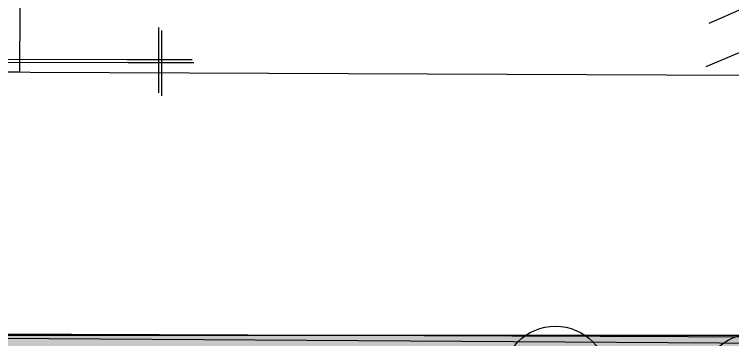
# Model space of a CAD drawing. Header units: metres. Extents: x 1 to 213, y 1 to 147.
# Drawn here: x 122.34 to 127.8, y 39.87 to 42.35 of the extents above; entities that cross this region are included whole.
import ezdxf

# ---------------------------------------------------------------- set-up
doc = ezdxf.new("R2010")
doc.units = ezdxf.units.M
doc.linetypes.add('DASHED', pattern=[1.524, 1.27, -0.254])
for name, color, linetype in [('00-BASE-ARQUITECTURA', 8, 'Continuous'), ('PJ-COPA-ADULTA', 8, 'DASHED'), ('PJ-GRAVILLA', 42, 'Continuous'), ('PJ-LIMITE-JARDIN', 7, 'Continuous'), ('PJ-RIEGO-SECTORES', 5, 'Continuous')]:
    doc.layers.add(name, color=color, linetype=linetype)

msp = doc.modelspace()

# ---------------------------------------------------------------- hatches: boundary and pattern name
at = {"layer": 'PJ-GRAVILLA'}
h = msp.add_hatch(dxfattribs=at)
h.set_pattern_fill('GRAVEL', scale=0.03)
h.paths.add_polyline_path([(110.243, 40.0403), (114.2999, 39.9962), (114.5204, 39.908), (129.9104, 39.908), (129.9544, 39.8198), (129.6458, 39.467), (129.6458, 39.2465), (129.9544, 38.4969), (140.1409, 15.9632), (139.7881, 15.9191), (134.5406, 16.6687), (130.7482, 16.8892), (127.7055, 17.5507), (127.4409, 17.7271), (125.9857, 18.1239), (123.7367, 19.1382), (121.9729, 20.1524), (120.0767, 21.5194), (118.4451, 22.9746), (116.8135, 24.7826), (114.9614, 27.3844), (114.344, 28.5309), (113.3739, 30.6917), (110.9045, 37.4385), (111.1249, 37.7472), (111.5218, 37.9677), (111.5218, 38.4087), (111.3454, 38.6291), (111.169, 38.6732), (110.7722, 38.4969), (110.5076, 38.6732), (110.0225, 39.8639), (110.243, 40.0403)])

# ---------------------------------------------------------------- linework, layer by layer
at = {"layer": '00-BASE-ARQUITECTURA'}
for points in [[(122.3927, 44.2912), (122.3927, 44.2912), (122.3821, 41.91), (121.1756, 41.9206), (121.1862, 44.2912), (122.3927, 44.2912)], [(127.8854, 42.3968), (127.6208, 42.2804)], [(123.4404, 41.7512), (123.4404, 42.2486)], [(123.4616, 41.7301), (123.4616, 42.2275)], [(127.5997, 41.9523), (128.0018, 42.1216), (127.9701, 42.2063)], [(52.1935, 42.0793), (123.197, 42.0052)], [(52.204, 42.0581), (123.2076, 41.9841)], [(123.197, 42.0052), (123.6944, 42.0052)], [(123.2076, 41.9841), (123.705, 41.9841)], [(132.1293, 41.8676), (109.1635, 41.9629)], [(110.7827, 37.9836), (110.0525, 39.9626), (130.055, 39.8356)], [(110.0525, 39.9626), (130.1397, 39.8886)]]:
    msp.add_lwpolyline(points, dxfattribs=at)
at = {"layer": 'PJ-COPA-ADULTA'}
for centre in [(126.4541, 39.5758), (127.9587, 39.5187)]:
    msp.add_circle(centre, 0.4, dxfattribs=at)
at = {"layer": 'PJ-LIMITE-JARDIN'}
msp.add_lwpolyline([(110.0225, 39.8639), (110.243, 40.0403), (110.243, 40.0403), (114.2999, 39.9962), (114.5204, 39.908), (129.9104, 39.908), (129.9544, 39.8198)], dxfattribs=at)
at = {"layer": 'PJ-RIEGO-SECTORES'}
msp.add_lwpolyline([(110.0225, 39.8639), (110.243, 40.0403), (114.2999, 39.9962), (114.5204, 39.908), (114.5204, 39.908), (129.9104, 39.908), (129.9544, 39.8198)], dxfattribs=at)

doc.saveas('drawing.dxf')
